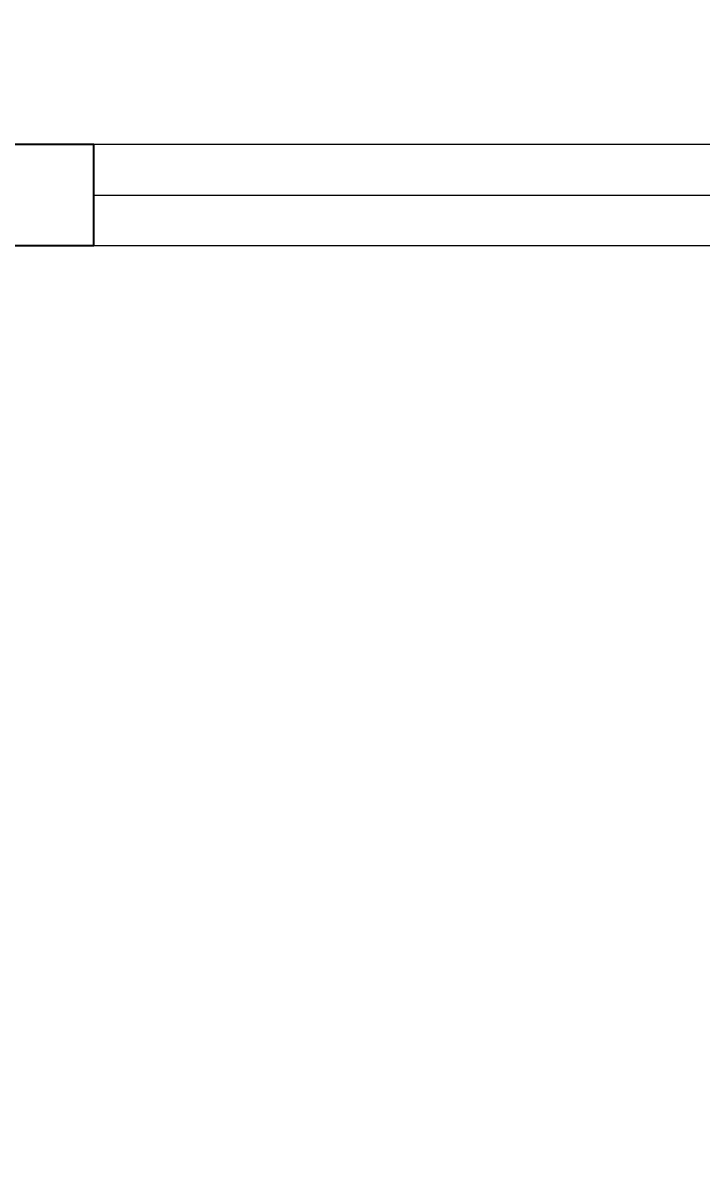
# Model space of a CAD drawing. Header units: millimetres. Extents: x 0 to 1680, y 0 to 594.
# Drawn here: x 553.41 to 564.07, y 415.72 to 433.88 of the extents above; entities that cross this region are included whole.
import ezdxf

# ---------------------------------------------------------------- set-up
doc = ezdxf.new("R2010")
doc.units = ezdxf.units.MM
for name, pattern in [('K5LT_BASIC', [0]), ('K5LT_THIN', [0]), ('K5LT_THIN_INCLUDED_TO_HATCHING', [0])]:
    doc.linetypes.add(name, pattern=pattern)
doc.layers.add('Системный слой', color=7, linetype='Continuous')
doc.styles.add('KDIMTEXTSTYLE', font='GOST_AU.SHX', dxfattribs={"width": 0.96, "oblique": 15, "height": 5})
doc.dimstyles.new('KDIMSTYLE (0.02)', dxfattribs={"dimtxt": 5, "dimasz": 1, "dimexe": 2, "dimexo": 0, "dimgap": 1, "dimtad": 1, "dimlfac": 50, "dimtxsty": 'KDIMTEXTSTYLE', "dimsah": 1, "dimcen": 0, "dimdle": 1, "dimadec": 0, "dimazin": 0, "dimtfac": 0.667, "dimtmove": 0, "dimatfit": 3, "dimfxl": 0, "dimtvp": 1, "dimtolj": 1, "dimtzin": 0, "dimarcsym": 0})

# ---------------------------------------------------------------- blocks, each defined once
blk = doc.blocks.new('U427')
at = {"layer": 'Системный слой', "color": 150, "linetype": 'K5LT_BASIC', "lineweight": 25, "true_color": 0x0080ff}
for p, q in [((512.518, 431.977), (554.518, 431.977)), ((554.518, 430.377), (512.518, 430.377))]:
    blk.add_line(p, q, dxfattribs=at)
blk = doc.blocks.new('U1681')
at = {"layer": 'Системный слой', "color": 7, "linetype": 'K5LT_THIN_INCLUDED_TO_HATCHING', "lineweight": 13}
for p, q in [((554.518, 431.977), (575.518, 431.977)), ((554.518, 431.177), (575.518, 431.177)), ((575.518, 430.377), (554.518, 430.377))]:
    blk.add_line(p, q, dxfattribs=at)
at = {"layer": 'Системный слой', "color": 150, "linetype": 'K5LT_BASIC', "lineweight": 25, "true_color": 0x0080ff}
for p, q in [((554.518, 430.377), (554.518, 431.977)), ((575.518, 431.977), (575.518, 430.377))]:
    blk.add_line(p, q, dxfattribs=at)
blk = doc.blocks.new('U1695')
at = {"layer": 'Системный слой', "color": 7, "linetype": 'K5LT_THIN_INCLUDED_TO_HATCHING', "lineweight": 13}
for p, q in [((554.518, 431.977), (575.518, 431.977)), ((554.518, 431.177), (575.518, 431.177)), ((575.518, 430.377), (554.518, 430.377))]:
    blk.add_line(p, q, dxfattribs=at)
at = {"layer": 'Системный слой', "color": 150, "linetype": 'K5LT_BASIC', "lineweight": 25, "true_color": 0x0080ff}
for p, q in [((554.518, 430.377), (554.518, 431.977)), ((575.518, 431.977), (575.518, 430.377))]:
    blk.add_line(p, q, dxfattribs=at)
blk = doc.blocks.new('KDIMARROW_03')
at = {"layer": 'Системный слой', "color": 0, "linetype": 'K5LT_THIN', "lineweight": 13}
for p, q in [((-0.707, -0.707), (0.707, 0.707)), ((0, 0), (-1, 0)), ((0, 0), (1, 0))]:
    blk.add_line(p, q, dxfattribs=at)

msp = doc.modelspace()

# ---------------------------------------------------------------- block references
at = {"layer": 'Системный слой'}
for name in ['U427', 'U1681', 'U1695']:
    msp.add_blockref(name, (0, 0), dxfattribs=at)

# ---------------------------------------------------------------- dimensions: what is measured, and where the dimension line sits
at = {"layer": 'Системный слой', "color": 7}
msp.add_linear_dim(base=(471.41796, 408.64647), p1=(639.41796, 430.37733), p2=(471.41796, 431.97733), location=(555.41796, 408.64647), dimstyle='KDIMSTYLE (0.02)', override={"dimexo": 0, "dimpost": '\\H2.5;\\W0.965;\\Q0;<>', "dimblk1": 'KDIMARROW_03', "dimblk2": 'KDIMARROW_03', "dimse1": 0, "dimse2": 0, "dimclrt": 7, "dimtolj": 1}, dxfattribs=at).render()

doc.saveas('drawing.dxf')
